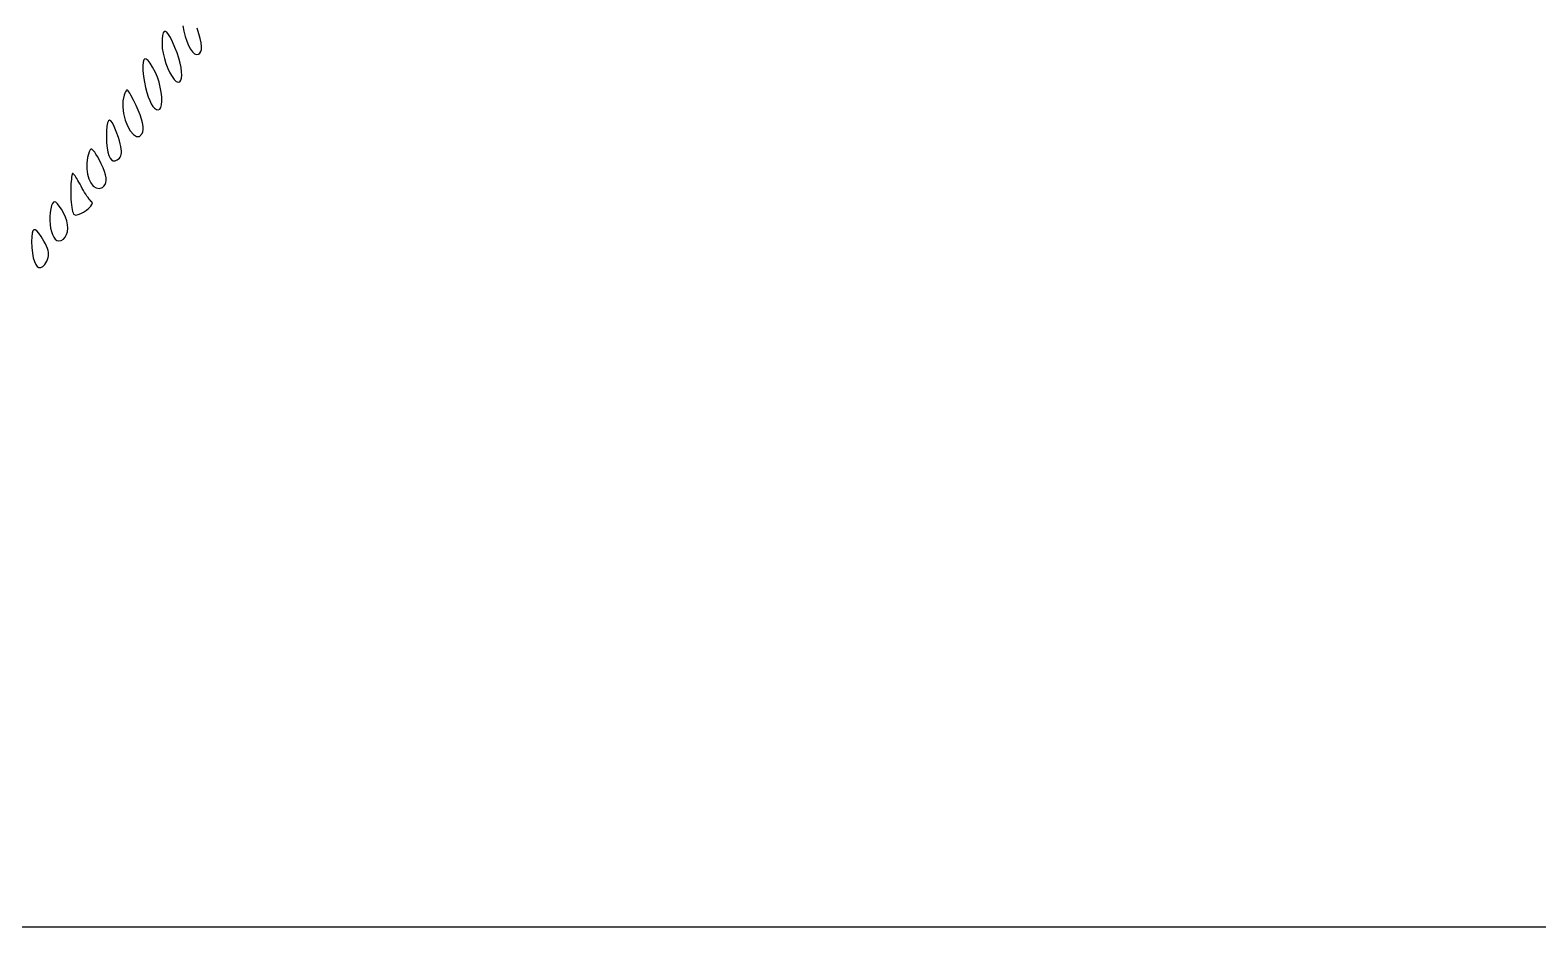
# Model space of a CAD drawing. Header units: millimetres. Extents: x 0 to 1242, y -2208 to 0.
# Drawn here: x 416.8 to 796.8, y -2208 to -1981.9 of the extents above; entities that cross this region are included whole.
import ezdxf

# ---------------------------------------------------------------- set-up
doc = ezdxf.new("R2010")
doc.units = ezdxf.units.MM
doc.layers.get('0').update_dxf_attribs({"linetype": 'CONTINUOUS'})

msp = doc.modelspace()

# ---------------------------------------------------------------- linework, layer by layer
for p, q in [((450.13592, -1983.211872), (450.034165, -1984.133619)), ((450.304155, -1982.580453), (450.13592, -1983.211872)), ((450.53776, -1982.239056), (450.304155, -1982.580453)), ((450.835625, -1982.187375), (450.53776, -1982.239056)), ((451.19664, -1982.425104), (450.835625, -1982.187375)), ((451.619695, -1982.951937), (451.19664, -1982.425104)), ((452.10368, -1983.767568), (451.619695, -1982.951937)), ((452.647485, -1984.871691), (452.10368, -1983.767568)), ((455.230536, -1980.838912), (455.495504, -1982.182083)), ((455.495504, -1982.182083), (455.839648, -1983.479336)), ((455.839648, -1983.479336), (456.2475, -1984.689625)), ((459.29828, -1982.786432), (458.859895, -1981.359539)), ((459.622305, -1984.033793), (459.29828, -1982.786432)), ((450.034165, -1984.133619), (450, -1985.346)), ((450, -1985.346), (450.073058, -1986.490869)), ((450, -1985.346), (450, -1985.346)), ((450.073058, -1986.490869), (450.277864, -1987.732032)), ((453.25, -1986.264), (452.647485, -1984.871691)), ((453.775622, -1987.63467), (453.25, -1986.264)), ((454.208136, -1988.952), (453.775622, -1987.63467)), ((456.2475, -1984.689625), (456.703592, -1985.771904)), ((456.703592, -1985.771904), (457.192456, -1986.685127)), ((457.192456, -1986.685127), (457.698624, -1987.388248)), ((457.698624, -1987.388248), (458.206628, -1987.840221)), ((459.173295, -1987.922171), (459.53228, -1987.686608)), ((459.53228, -1987.686608), (459.777805, -1987.290197)), ((459.83212, -1985.104736), (459.622305, -1984.033793)), ((459.777805, -1987.290197), (459.90972, -1986.729824)), ((459.927875, -1986.002375), (459.83212, -1985.104736)), ((459.90972, -1986.729824), (459.927875, -1986.002375)), ((445.215981, -1989.979672), (445.145144, -1990.862288)), ((445.145144, -1990.862288), (445.187563, -1992.049836)), ((445.393312, -1989.404304), (445.215981, -1989.979672)), ((445.670375, -1989.1385), (445.393312, -1989.404304)), ((446.040408, -1989.184576), (445.670375, -1989.1385)), ((446.496649, -1989.544848), (446.040408, -1989.184576)), ((447.032336, -1990.221632), (446.496649, -1989.544848)), ((447.640707, -1991.217244), (447.032336, -1990.221632)), ((448.315, -1992.534), (447.640707, -1991.217244)), ((450.277864, -1987.732032), (450.592866, -1989.018423)), ((450.592866, -1989.018423), (450.996512, -1990.298976)), ((450.996512, -1990.298976), (451.46725, -1991.522625)), ((454.545514, -1990.19457), (454.208136, -1988.952)), ((454.785728, -1991.34096), (454.545514, -1990.19457)), ((454.92675, -1992.36975), (454.785728, -1991.34096)), ((458.206628, -1987.840221), (458.701, -1988)), ((458.701, -1988), (459.173295, -1987.922171)), ((445.187563, -1992.049836), (445.35, -1993.54)), ((445.35, -1993.54), (445.579378, -1994.991151)), ((445.35, -1993.54), (445.35, -1993.54)), ((445.579378, -1994.991151), (445.853144, -1996.338688)), ((448.822969, -1993.734598), (448.315, -1992.534)), ((449.243032, -1994.996864), (448.822969, -1993.734598)), ((449.571823, -1996.276506), (449.243032, -1994.996864)), ((451.46725, -1991.522625), (451.983528, -1992.638304)), ((451.983528, -1992.638304), (452.523794, -1993.594947)), ((452.523794, -1993.594947), (453.066496, -1994.341488)), ((453.066496, -1994.341488), (453.590082, -1994.826861)), ((453.590082, -1994.826861), (454.073, -1995)), ((454.073, -1995), (454.458358, -1994.88051)), ((454.458358, -1994.88051), (454.734384, -1994.53632)), ((454.734384, -1994.53632), (454.903106, -1993.98885)), ((454.903106, -1993.98885), (454.966552, -1993.25952)), ((454.966552, -1993.25952), (454.92675, -1992.36975)), ((440.457, -1998.258), (440.120108, -1999.680046)), ((440.635164, -1997.805211), (440.457, -1998.258)), ((440.457, -1998.258), (440.457, -1998.258)), ((440.787792, -1997.453048), (440.635164, -1997.805211)), ((440.923488, -1997.201517), (440.787792, -1997.453048)), ((441.050856, -1997.050624), (440.923488, -1997.201517)), ((441.1785, -1997.000375), (441.050856, -1997.050624)), ((441.315024, -1997.050776), (441.1785, -1997.000375)), ((441.469032, -1997.201833), (441.315024, -1997.050776)), ((441.649128, -1997.453552), (441.469032, -1997.201833)), ((441.863916, -1997.805939), (441.649128, -1997.453552)), ((442.122, -1998.259), (441.863916, -1997.805939)), ((442.83431, -1999.582927), (442.122, -1998.259)), ((445.853144, -1996.338688), (446.166246, -1997.571037)), ((446.166246, -1997.571037), (446.513632, -1998.676624)), ((446.513632, -1998.676624), (446.89025, -1999.643875)), ((449.805976, -1997.529232), (449.571823, -1996.276506)), ((449.942125, -1998.71075), (449.805976, -1997.529232)), ((449.976904, -1999.776768), (449.942125, -1998.71075)), ((440.120108, -1999.680046), (440.083864, -2001.268928)), ((440.083864, -2001.268928), (440.301516, -2002.924662)), ((443.46268, -2000.863456), (442.83431, -1999.582927)), ((444.00327, -2002.087609), (443.46268, -2000.863456)), ((444.45224, -2003.242408), (444.00327, -2002.087609)), ((446.89025, -1999.643875), (447.291048, -2000.461216)), ((447.291048, -2000.461216), (447.710974, -2001.117073)), ((447.710974, -2001.117073), (448.144976, -2001.599872)), ((448.144976, -2001.599872), (448.588002, -2001.898039)), ((448.588002, -2001.898039), (449.035, -2002)), ((449.035, -2002), (449.439361, -2001.838902)), ((449.439361, -2001.838902), (449.728888, -2001.385136)), ((449.728888, -2001.385136), (449.906947, -2000.682994)), ((449.906947, -2000.682994), (449.976904, -1999.776768)), ((436.126568, -2006.117024), (436.031856, -2007.325413)), ((436.282852, -2005.256791), (436.126568, -2006.117024)), ((436.499424, -2004.744672), (436.282852, -2005.256791)), ((436.775, -2004.580625), (436.499424, -2004.744672)), ((437.108296, -2004.764608), (436.775, -2004.580625)), ((437.498028, -2005.296579), (437.108296, -2004.764608)), ((437.942912, -2006.176496), (437.498028, -2005.296579)), ((438.441664, -2007.404317), (437.942912, -2006.176496)), ((440.301516, -2002.924662), (440.726312, -2004.547264)), ((440.726312, -2004.547264), (441.3115, -2006.03675)), ((441.3115, -2006.03675), (442.010328, -2007.293136)), ((444.80575, -2004.314875), (444.45224, -2003.242408)), ((445.05996, -2005.292032), (444.80575, -2004.314875)), ((445.21103, -2006.160901), (445.05996, -2005.292032)), ((445.25512, -2006.908504), (445.21103, -2006.160901)), ((436.031856, -2007.325413), (436, -2008.882)), ((436, -2008.882), (436.0386, -2010.319746)), ((436, -2008.882), (436, -2008.882)), ((436.0386, -2010.319746), (436.15172, -2011.572248)), ((438.993, -2008.98), (438.441664, -2007.404317)), ((439.256352, -2009.815089), (438.993, -2008.98)), ((439.466376, -2010.566712), (439.256352, -2009.815089)), ((442.010328, -2007.293136), (442.776044, -2008.216438)), ((442.776044, -2008.216438), (443.561896, -2008.706672)), ((443.561896, -2008.706672), (444.321132, -2008.663854)), ((444.321132, -2008.663854), (445.007, -2007.988)), ((445.007, -2007.988), (445.18839, -2007.521863)), ((445.18839, -2007.521863), (445.25512, -2006.908504)), ((431.211343, -2013.958306), (431.028384, -2015.396568)), ((431.615, -2012.561), (431.211343, -2013.958306)), ((431.760492, -2012.243748), (431.615, -2012.561)), ((431.615, -2012.561), (431.615, -2012.561)), ((431.917336, -2012.030464), (431.760492, -2012.243748)), ((432.089984, -2011.924556), (431.917336, -2012.030464)), ((432.282888, -2011.929432), (432.089984, -2011.924556)), ((432.5005, -2012.0485), (432.282888, -2011.929432)), ((432.747272, -2012.285168), (432.5005, -2012.0485)), ((433.027656, -2012.642844), (432.747272, -2012.285168)), ((433.346104, -2013.124936), (433.027656, -2012.642844)), ((433.707068, -2013.734852), (433.346104, -2013.124936)), ((434.115, -2014.476), (433.707068, -2013.734852)), ((436.15172, -2011.572248), (436.33534, -2012.633002)), ((436.33534, -2012.633002), (436.58544, -2013.495504)), ((436.58544, -2013.495504), (436.898, -2014.15325)), ((436.898, -2014.15325), (437.269, -2014.599736)), ((438.69244, -2014.606594), (439.257, -2014.143)), ((439.257, -2014.143), (439.464528, -2013.888681)), ((439.464528, -2013.888681), (439.620744, -2013.588768)), ((439.623324, -2011.239603), (439.466376, -2010.566712)), ((439.620744, -2013.588768), (439.725396, -2013.238527)), ((439.727448, -2011.838496), (439.623324, -2011.239603)), ((439.725396, -2013.238527), (439.778232, -2012.833224)), ((439.779, -2012.368125), (439.727448, -2011.838496)), ((439.778232, -2012.833224), (439.779, -2012.368125)), ((427.397305, -2018.064962), (427.32448, -2018.252936)), ((427.474, -2018), (427.397305, -2018.064962)), ((427.572611, -2018.042751), (427.474, -2018)), ((427.708848, -2018.166448), (427.572611, -2018.042751)), ((431.028384, -2015.396568), (431.044841, -2016.818702)), ((431.044841, -2016.818702), (431.239432, -2018.167624)), ((434.695423, -2015.609599), (434.115, -2014.476)), ((435.164384, -2016.638072), (434.695423, -2015.609599)), ((435.522321, -2017.565133), (435.164384, -2016.638072)), ((435.769672, -2018.394496), (435.522321, -2017.565133)), ((437.269, -2014.599736), (437.69442, -2014.828458)), ((437.69442, -2014.828458), (438.17024, -2014.832912)), ((438.17024, -2014.832912), (438.69244, -2014.606594)), ((427.02424, -2021.383424), (427.006225, -2022.142178)), ((427.053055, -2020.675106), (427.02424, -2021.383424)), ((427.09168, -2020.027592), (427.053055, -2020.675106)), ((427.139125, -2019.45125), (427.09168, -2020.027592)), ((427.1944, -2018.956448), (427.139125, -2019.45125)), ((427.256515, -2018.553554), (427.1944, -2018.956448)), ((427.32448, -2018.252936), (427.256515, -2018.553554)), ((427.878217, -2018.364257), (427.708848, -2018.166448)), ((428.076224, -2018.629344), (427.878217, -2018.364257)), ((428.298375, -2018.954875), (428.076224, -2018.629344)), ((428.540176, -2019.334016), (428.298375, -2018.954875)), ((428.797133, -2019.759933), (428.540176, -2019.334016)), ((429.064752, -2020.225792), (428.797133, -2019.759933)), ((429.338539, -2020.724759), (429.064752, -2020.225792)), ((429.614, -2021.25), (429.338539, -2020.724759)), ((429.895861, -2021.783423), (429.614, -2021.25)), ((430.188168, -2022.306064), (429.895861, -2021.783423)), ((431.239432, -2018.167624), (431.590875, -2019.38625)), ((431.590875, -2019.38625), (432.077888, -2020.417496)), ((432.077888, -2020.417496), (432.679189, -2021.204278)), ((432.679189, -2021.204278), (433.373496, -2021.689512)), ((433.373496, -2021.689512), (434.139527, -2021.816114)), ((434.139527, -2021.816114), (434.956, -2021.527)), ((434.956, -2021.527), (435.362967, -2021.205831)), ((435.362967, -2021.205831), (435.661976, -2020.809248)), ((435.661976, -2020.809248), (435.852589, -2020.333537)), ((435.906875, -2019.129875), (435.769672, -2018.394496)), ((435.852589, -2020.333537), (435.934368, -2019.774984)), ((435.934368, -2019.774984), (435.906875, -2019.129875)), ((422.372591, -2025.589442), (422.158544, -2026.133888)), ((422.620592, -2025.269264), (422.372591, -2025.589442)), ((422.910125, -2025.17375), (422.620592, -2025.269264)), ((423.248768, -2025.303296), (422.910125, -2025.17375)), ((423.644099, -2025.658298), (423.248768, -2025.303296)), ((424.103696, -2026.239152), (423.644099, -2025.658298)), ((427.006225, -2022.142178), (427, -2022.941)), ((427, -2022.941), (427.011016, -2023.74663)), ((427, -2022.941), (427, -2022.941)), ((427.011016, -2023.74663), (427.042888, -2024.52508)), ((427.042888, -2024.52508), (427.093852, -2025.26489)), ((427.093852, -2025.26489), (427.162144, -2025.9546)), ((430.485407, -2022.809781), (430.188168, -2022.306064)), ((430.782064, -2023.286432), (430.485407, -2022.809781)), ((431.072625, -2023.727875), (430.782064, -2023.286432)), ((431.351576, -2024.125968), (431.072625, -2023.727875)), ((431.613403, -2024.472569), (431.351576, -2024.125968)), ((431.852592, -2024.759536), (431.613403, -2024.472569)), ((432.063629, -2024.978727), (431.852592, -2024.759536)), ((432.241, -2025.122), (432.063629, -2024.978727)), ((432.433129, -2025.41658), (432.241, -2025.122)), ((432.344872, -2025.82252), (432.433129, -2025.41658)), ((421.703961, -2028.896083), (421.695688, -2029.902144)), ((421.802, -2027.894), (421.703961, -2028.896083)), ((421.970873, -2026.902206), (421.802, -2027.894)), ((421.802, -2027.894), (421.802, -2027.894)), ((422.158544, -2026.133888), (421.970873, -2026.902206)), ((424.635137, -2027.046254), (424.103696, -2026.239152)), ((425.246, -2028.08), (424.635137, -2027.046254)), ((425.702229, -2029.028032), (425.246, -2028.08)), ((426.014152, -2029.991616), (425.702229, -2029.028032)), ((427.162144, -2025.9546), (427.246, -2026.58275)), ((427.246, -2026.58275), (427.343656, -2027.13788)), ((427.343656, -2027.13788), (427.453348, -2027.60853)), ((427.453348, -2027.60853), (427.573312, -2027.98324)), ((427.573312, -2027.98324), (427.701784, -2028.25055)), ((427.701784, -2028.25055), (427.837, -2028.399)), ((427.837, -2028.399), (428.280721, -2028.50618)), ((428.280721, -2028.50618), (428.863528, -2028.41272)), ((428.863528, -2028.41272), (429.532987, -2028.15762)), ((429.532987, -2028.15762), (430.236664, -2027.77988)), ((430.236664, -2027.77988), (430.922125, -2027.3185)), ((430.922125, -2027.3185), (431.536936, -2026.81248)), ((431.536936, -2026.81248), (432.028663, -2026.30082)), ((432.028663, -2026.30082), (432.344872, -2025.82252)), ((417.233592, -2033.121239), (417.140688, -2034.010336)), ((417.408264, -2032.525728), (417.233592, -2033.121239)), ((417.666, -2032.223125), (417.408264, -2032.525728)), ((418.008096, -2032.212752), (417.666, -2032.223125)), ((418.435848, -2032.493931), (418.008096, -2032.212752)), ((418.950552, -2033.065984), (418.435848, -2032.493931)), ((419.553504, -2033.928233), (418.950552, -2033.065984)), ((421.695688, -2029.902144), (421.769447, -2030.886401)), ((421.769447, -2030.886401), (421.917504, -2031.823072)), ((421.917504, -2031.823072), (422.132125, -2032.686375)), ((422.132125, -2032.686375), (422.405576, -2033.450528)), ((425.921864, -2033.458112), (426.135625, -2032.704)), ((426.186923, -2030.943584), (426.014152, -2029.991616)), ((426.135625, -2032.704), (426.225696, -2031.856768)), ((426.225696, -2031.856768), (426.186923, -2030.943584)), ((417.140688, -2034.010336), (417.128256, -2035.193697)), ((417.128256, -2035.193697), (417.195, -2036.672)), ((417.195, -2036.672), (417.333841, -2038.083539)), ((417.195, -2036.672), (417.195, -2036.672)), ((420.246, -2035.08), (419.553504, -2033.928233)), ((420.611722, -2035.750793), (420.246, -2035.08)), ((420.908096, -2036.360944), (420.611722, -2035.750793)), ((421.136334, -2036.919411), (420.908096, -2036.360944)), ((421.297648, -2037.435152), (421.136334, -2036.919411)), ((422.405576, -2033.450528), (422.730123, -2034.089749)), ((422.730123, -2034.089749), (423.098032, -2034.578256)), ((423.098032, -2034.578256), (423.501569, -2034.890267)), ((423.501569, -2034.890267), (423.933, -2035)), ((423.933, -2035), (424.589981, -2034.890048)), ((424.589981, -2034.890048), (425.143888, -2034.578304)), ((425.143888, -2034.578304), (425.589567, -2034.091936)), ((425.589567, -2034.091936), (425.921864, -2033.458112)), ((417.333841, -2038.083539), (417.546848, -2039.278832)), ((417.546848, -2039.278832), (417.825747, -2040.250193)), ((417.825747, -2040.250193), (418.162264, -2040.989936)), ((420.419529, -2040.945371), (420.928, -2040.134)), ((420.928, -2040.134), (421.142778, -2039.686497)), ((421.142778, -2039.686497), (421.297904, -2039.250016)), ((421.39325, -2037.917125), (421.297648, -2037.435152)), ((421.297904, -2039.250016), (421.392166, -2038.815599)), ((421.392166, -2038.815599), (421.424352, -2038.374288)), ((421.424352, -2038.374288), (421.39325, -2037.917125)), ((418.162264, -2040.989936), (418.548125, -2041.490375)), ((418.548125, -2041.490375), (418.975056, -2041.743824)), ((418.975056, -2041.743824), (419.434783, -2041.742597)), ((419.434783, -2041.742597), (419.919032, -2041.479008)), ((419.919032, -2041.479008), (420.419529, -2040.945371)), ((352.428, -2208), (705.031, -2208)), ((705.031, -2208), (1057.635, -2208))]:
    msp.add_line(p, q)

doc.saveas('drawing.dxf')
